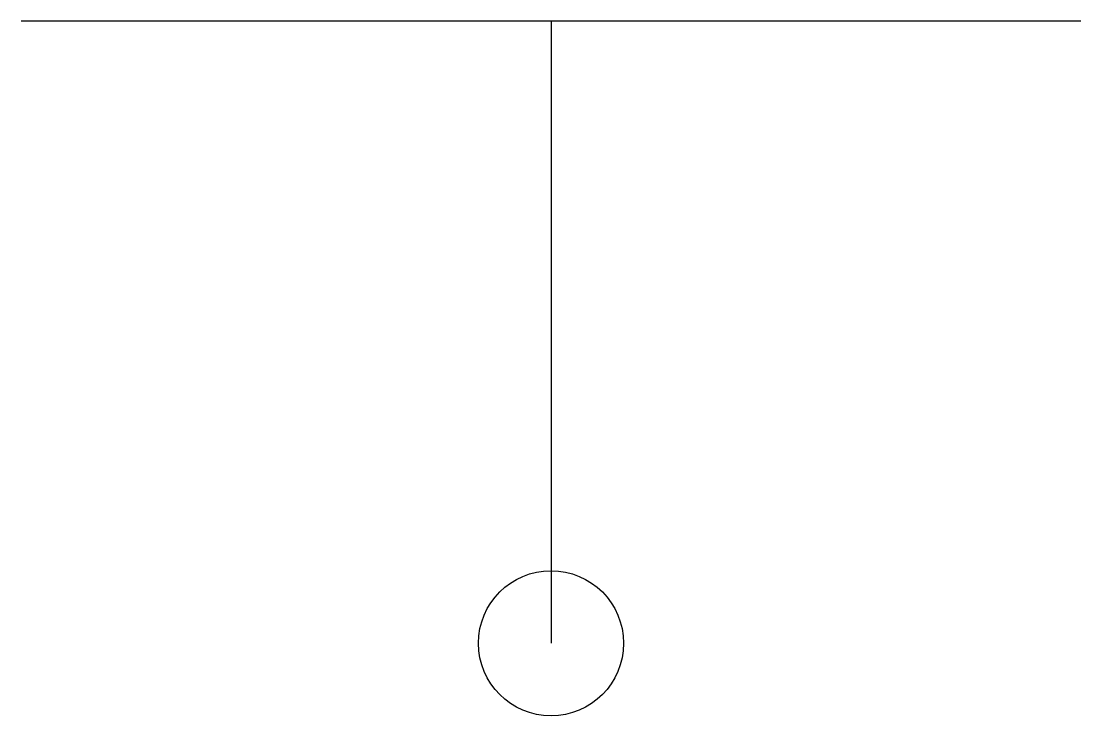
# Model space of a CAD drawing. Header units: millimetres. Extents: x -17.3 to 8.2, y -4.4 to 12.4.
import ezdxf

# ---------------------------------------------------------------- set-up
doc = ezdxf.new("R2010")
doc.units = ezdxf.units.MM
doc.layers.get('0').update_dxf_attribs({"linetype": 'CONTINUOUS'})

msp = doc.modelspace()

# ---------------------------------------------------------------- linework, layer by layer
for p, q in [((8.204, 12.373), (-17.346, 12.373)), ((-4.571, 12.373), (-4.571, -2.627))]:
    msp.add_line(p, q)
msp.add_circle((-4.571, -2.627), 1.75)

doc.saveas('drawing.dxf')
